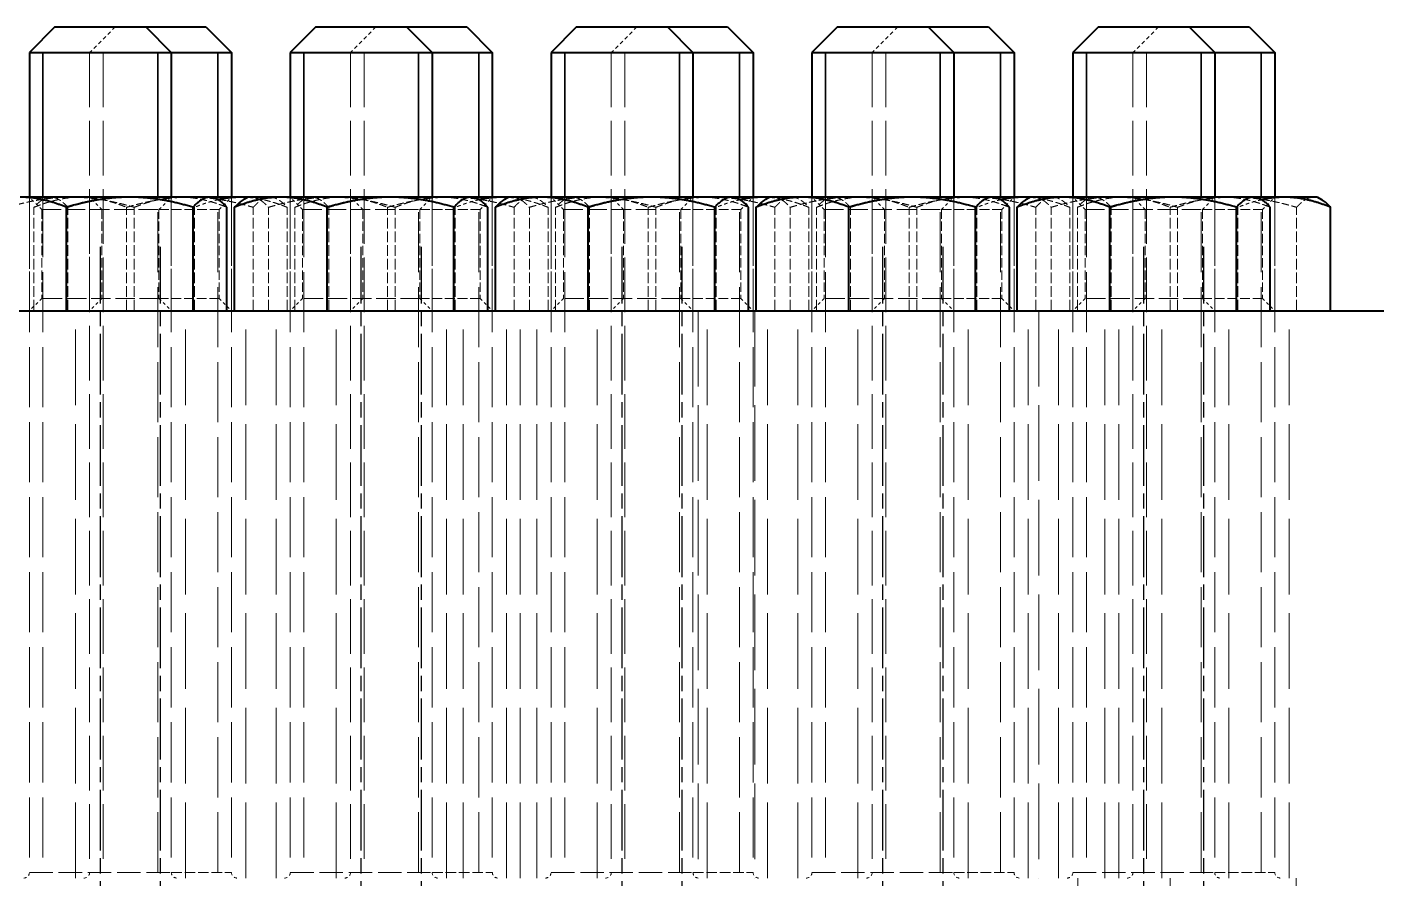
# Model space of a CAD drawing. Header units: millimetres. Extents: x 0 to 2375, y 0 to 3360.
# Drawn here: x 1010.89 to 1058.43, y 2691.53 to 2721.53 of the extents above; entities that cross this region are included whole.
import ezdxf

# ---------------------------------------------------------------- set-up
doc = ezdxf.new("R2010")
doc.units = ezdxf.units.MM
doc.linetypes.add('DPJA0641_Hot Stamping Coil$0$CHAIN', pattern=[0.3543, 0.2362, -0.0295, 0.0591, -0.0295])
doc.linetypes.add('DPJA0641_Hot Stamping Coil$0$DASHED', pattern=[0.2067, 0.1654, -0.0413])
for name, color, linetype, lineweight in [('DPJA0641_Hot Stamping Coil$0$가려진 것(ISO)', 2, 'DPJA0641_Hot Stamping Coil$0$DASHED', 18), ('DPJA0641_Hot Stamping Coil$0$가시적인 것(ISO)', 3, 'Continuous', 40), ('DPJA0641_Hot Stamping Coil$0$가시적인 좁은 것(ISO)', 3, 'Continuous', 35), ('DPJA0641_Hot Stamping Coil$0$중심선(ISO)', 1, 'Continuous', 25)]:
    doc.layers.add(name, color=color, linetype=linetype, lineweight=lineweight)

# ---------------------------------------------------------------- blocks, each defined once
blk = doc.blocks.new('DPJA0641_Hot Stamping Coil')
at = {"layer": 'DPJA0641_Hot Stamping Coil$0$가려진 것(ISO)', "ltscale": 0.807994}
for p, q in [((1013.999, 252.396), (1013.099, 251.496)), ((1023.191, 252.396), (1022.291, 251.496)), ((1032.383, 252.396), (1031.483, 251.496)), ((1041.576, 252.396), (1040.676, 251.496)), ((1050.768, 252.396), (1049.868, 251.496))]:
    blk.add_line(p, q, dxfattribs=at)
at = {"layer": 'DPJA0641_Hot Stamping Coil$0$가려진 것(ISO)', "ltscale": 11.651346}
for p, q in [((1013.099, 251.496), (1013.099, 222.596)), ((1013.577, 251.496), (1013.577, 222.596)), ((1022.291, 251.496), (1022.291, 222.596)), ((1022.77, 251.496), (1022.77, 222.596)), ((1031.483, 251.496), (1031.483, 222.596)), ((1031.962, 251.496), (1031.962, 222.596)), ((1040.676, 251.496), (1040.676, 222.596)), ((1041.154, 251.496), (1041.154, 222.596)), ((1049.868, 251.496), (1049.868, 222.596)), ((1050.347, 251.496), (1050.347, 222.596))]:
    blk.add_line(p, q, dxfattribs=at)
at = {"layer": 'DPJA0641_Hot Stamping Coil$0$가려진 것(ISO)', "ltscale": 0.388695}
for p, q in [((1011.41, 245.963), (1010.977, 246.396)), ((1013.532, 245.963), (1013.099, 246.396)), ((1015.544, 245.963), (1015.977, 246.396)), ((1017.666, 245.963), (1018.099, 246.396)), ((1020.603, 245.963), (1020.17, 246.396)), ((1022.724, 245.963), (1022.291, 246.396)), ((1024.737, 245.963), (1025.17, 246.396)), ((1026.858, 245.963), (1027.291, 246.396)), ((1029.795, 245.963), (1029.362, 246.396)), ((1031.916, 245.963), (1031.483, 246.396)), ((1033.929, 245.963), (1034.362, 246.396)), ((1036.05, 245.963), (1036.484, 246.396)), ((1038.988, 245.963), (1038.555, 246.396)), ((1041.109, 245.963), (1040.676, 246.396)), ((1043.122, 245.963), (1043.555, 246.396)), ((1045.243, 245.963), (1045.676, 246.396)), ((1048.18, 245.963), (1047.747, 246.396)), ((1050.301, 245.963), (1049.868, 246.396)), ((1052.314, 245.963), (1052.747, 246.396)), ((1054.435, 245.963), (1054.868, 246.396)), ((1011.41, 242.829), (1010.977, 242.396)), ((1013.532, 242.829), (1013.099, 242.396)), ((1015.544, 242.829), (1015.977, 242.396)), ((1017.666, 242.829), (1018.099, 242.396)), ((1020.603, 242.829), (1020.17, 242.396)), ((1022.724, 242.829), (1022.291, 242.396)), ((1024.737, 242.829), (1025.17, 242.396)), ((1026.858, 242.829), (1027.291, 242.396)), ((1029.795, 242.829), (1029.362, 242.396)), ((1031.916, 242.829), (1031.483, 242.396)), ((1033.929, 242.829), (1034.362, 242.396)), ((1036.05, 242.829), (1036.484, 242.396)), ((1038.988, 242.829), (1038.555, 242.396)), ((1041.109, 242.829), (1040.676, 242.396)), ((1043.122, 242.829), (1043.555, 242.396)), ((1045.243, 242.829), (1045.676, 242.396)), ((1048.18, 242.829), (1047.747, 242.396)), ((1050.301, 242.829), (1049.868, 242.396)), ((1052.314, 242.829), (1052.747, 242.396)), ((1054.435, 242.829), (1054.868, 242.396))]:
    blk.add_line(p, q, dxfattribs=at)
at = {"layer": 'DPJA0641_Hot Stamping Coil$0$가려진 것(ISO)', "ltscale": 2.539487}
for p, q in [((1010.977, 246.396), (1010.977, 242.396)), ((1013.099, 246.396), (1013.099, 242.396)), ((1015.977, 242.396), (1015.977, 246.396)), ((1018.099, 242.396), (1018.099, 246.396)), ((1020.17, 246.396), (1020.17, 242.396)), ((1022.291, 246.396), (1022.291, 242.396)), ((1025.17, 242.396), (1025.17, 246.396)), ((1027.291, 242.396), (1027.291, 246.396)), ((1029.362, 246.396), (1029.362, 242.396)), ((1031.483, 246.396), (1031.483, 242.396)), ((1034.362, 242.396), (1034.362, 246.396)), ((1036.483, 242.396), (1036.483, 246.396)), ((1038.555, 246.396), (1038.555, 242.396)), ((1040.676, 246.396), (1040.676, 242.396)), ((1043.555, 242.396), (1043.555, 246.396)), ((1045.676, 242.396), (1045.676, 246.396)), ((1047.747, 246.396), (1047.747, 242.396)), ((1049.868, 246.396), (1049.868, 242.396)), ((1052.747, 242.396), (1052.747, 246.396)), ((1054.868, 242.396), (1054.868, 246.396))]:
    blk.add_line(p, q, dxfattribs=at)
at = {"layer": 'DPJA0641_Hot Stamping Coil$0$가려진 것(ISO)', "ltscale": 12.793635}
for p, q in [((1010.977, 246.396), (1010.977, 222.596)), ((1011.456, 246.396), (1011.456, 222.596)), ((1015.499, 222.596), (1015.499, 246.396)), ((1015.977, 246.396), (1015.977, 222.596)), ((1017.62, 222.596), (1017.62, 246.396)), ((1018.099, 246.396), (1018.099, 222.596)), ((1020.17, 246.396), (1020.17, 222.596)), ((1020.648, 246.396), (1020.648, 222.596)), ((1024.691, 222.596), (1024.691, 246.396)), ((1025.17, 246.396), (1025.17, 222.596)), ((1026.813, 222.596), (1026.813, 246.396)), ((1027.291, 246.396), (1027.291, 222.596)), ((1029.362, 246.396), (1029.362, 222.596)), ((1029.841, 246.396), (1029.841, 222.596)), ((1033.884, 222.596), (1033.884, 246.396)), ((1034.362, 246.396), (1034.362, 222.596)), ((1036.005, 222.596), (1036.005, 246.396)), ((1036.483, 246.396), (1036.483, 222.596)), ((1038.555, 246.396), (1038.555, 222.596)), ((1039.033, 246.396), (1039.033, 222.596)), ((1043.076, 222.596), (1043.076, 246.396)), ((1043.555, 246.396), (1043.555, 222.596)), ((1045.197, 222.596), (1045.197, 246.396)), ((1045.676, 246.396), (1045.676, 222.596)), ((1047.747, 246.396), (1047.747, 222.596)), ((1048.225, 246.396), (1048.225, 222.596)), ((1052.268, 222.596), (1052.268, 246.396)), ((1052.747, 246.396), (1052.747, 222.596)), ((1054.39, 222.596), (1054.39, 246.396)), ((1054.868, 246.396), (1054.868, 222.596))]:
    blk.add_line(p, q, dxfattribs=at)
at = {"layer": 'DPJA0641_Hot Stamping Coil$0$가려진 것(ISO)', "ltscale": 0.103346}
for p, q in [((1011.599, 246.396), (1011.458, 246.315)), ((1019.599, 246.396), (1019.74, 246.315)), ((1020.791, 246.396), (1020.65, 246.315)), ((1028.791, 246.396), (1028.932, 246.315)), ((1029.983, 246.396), (1029.842, 246.315)), ((1037.983, 246.396), (1038.125, 246.315)), ((1039.176, 246.396), (1039.035, 246.315)), ((1047.176, 246.396), (1047.317, 246.315)), ((1048.368, 246.396), (1048.227, 246.315))]:
    blk.add_line(p, q, dxfattribs=at)
at = {"layer": 'DPJA0641_Hot Stamping Coil$0$가려진 것(ISO)', "ltscale": 2.312668}
for p, q in [((1011.137, 242.396), (1011.137, 246.039)), ((1012.333, 242.396), (1012.333, 246.039)), ((1014.403, 242.396), (1014.403, 246.039)), ((1014.673, 242.396), (1014.673, 246.039)), ((1016.794, 242.396), (1016.794, 246.039)), ((1018.865, 242.396), (1018.865, 246.039)), ((1019.404, 242.396), (1019.404, 246.039)), ((1020.06, 242.396), (1020.06, 246.039)), ((1020.33, 242.396), (1020.33, 246.039)), ((1021.525, 242.396), (1021.525, 246.039)), ((1023.596, 242.396), (1023.596, 246.039)), ((1023.865, 242.396), (1023.865, 246.039)), ((1025.987, 242.396), (1025.987, 246.039)), ((1028.057, 242.396), (1028.057, 246.039)), ((1028.596, 242.396), (1028.596, 246.039)), ((1029.253, 242.396), (1029.253, 246.039)), ((1029.522, 242.396), (1029.522, 246.039)), ((1030.718, 242.396), (1030.718, 246.039)), ((1032.788, 242.396), (1032.788, 246.039)), ((1033.058, 242.396), (1033.058, 246.039)), ((1035.179, 242.396), (1035.179, 246.039)), ((1037.249, 242.396), (1037.249, 246.039)), ((1037.789, 242.396), (1037.789, 246.039)), ((1038.445, 242.396), (1038.445, 246.039)), ((1038.714, 242.396), (1038.714, 246.039)), ((1039.91, 242.396), (1039.91, 246.039)), ((1041.98, 242.396), (1041.98, 246.039)), ((1042.25, 242.396), (1042.25, 246.039)), ((1044.371, 242.396), (1044.371, 246.039)), ((1046.442, 242.396), (1046.442, 246.039)), ((1046.981, 242.396), (1046.981, 246.039)), ((1047.637, 242.396), (1047.637, 246.039)), ((1047.907, 242.396), (1047.907, 246.039)), ((1049.102, 242.396), (1049.102, 246.039)), ((1051.173, 242.396), (1051.173, 246.039)), ((1051.442, 242.396), (1051.442, 246.039)), ((1053.564, 242.396), (1053.564, 246.039)), ((1055.634, 242.396), (1055.634, 246.039))]:
    blk.add_line(p, q, dxfattribs=at)
at = {"layer": 'DPJA0641_Hot Stamping Coil$0$가려진 것(ISO)', "ltscale": 4.122725}
for p, q in [((1011.41, 245.963), (1015.544, 245.963)), ((1020.603, 245.963), (1024.737, 245.963)), ((1029.795, 245.963), (1033.929, 245.963)), ((1038.988, 245.963), (1043.122, 245.963)), ((1048.18, 245.963), (1052.314, 245.963)), ((1015.544, 242.829), (1011.41, 242.829)), ((1024.737, 242.829), (1020.603, 242.829)), ((1033.929, 242.829), (1029.795, 242.829)), ((1043.122, 242.829), (1038.988, 242.829)), ((1052.314, 242.829), (1048.18, 242.829))]:
    blk.add_line(p, q, dxfattribs=at)
at = {"layer": 'DPJA0641_Hot Stamping Coil$0$가려진 것(ISO)', "ltscale": 1.989657}
for p, q in [((1011.41, 245.963), (1011.41, 242.829)), ((1013.532, 245.963), (1013.532, 242.829)), ((1015.544, 245.963), (1015.544, 242.829)), ((1017.666, 245.963), (1017.666, 242.829)), ((1020.603, 245.963), (1020.603, 242.829)), ((1022.724, 245.963), (1022.724, 242.829)), ((1024.737, 245.963), (1024.737, 242.829)), ((1026.858, 245.963), (1026.858, 242.829)), ((1029.795, 245.963), (1029.795, 242.829)), ((1031.916, 245.963), (1031.916, 242.829)), ((1033.929, 245.963), (1033.929, 242.829)), ((1036.05, 245.963), (1036.05, 242.829)), ((1038.988, 245.963), (1038.988, 242.829)), ((1041.109, 245.963), (1041.109, 242.829)), ((1043.122, 245.963), (1043.122, 242.829)), ((1045.243, 245.963), (1045.243, 242.829)), ((1048.18, 245.963), (1048.18, 242.829)), ((1050.301, 245.963), (1050.301, 242.829)), ((1052.314, 245.963), (1052.314, 242.829)), ((1054.435, 245.963), (1054.435, 242.829))]:
    blk.add_line(p, q, dxfattribs=at)
at = {"layer": 'DPJA0641_Hot Stamping Coil$0$가려진 것(ISO)', "ltscale": 2.095804}
for p, q in [((1015.544, 245.963), (1017.666, 245.963)), ((1024.737, 245.963), (1026.858, 245.963)), ((1033.929, 245.963), (1036.05, 245.963)), ((1043.122, 245.963), (1045.243, 245.963)), ((1052.314, 245.963), (1054.435, 245.963)), ((1017.666, 242.829), (1015.544, 242.829)), ((1026.858, 242.829), (1024.737, 242.829)), ((1036.05, 242.829), (1033.929, 242.829)), ((1045.243, 242.829), (1043.122, 242.829)), ((1054.435, 242.829), (1052.314, 242.829))]:
    blk.add_line(p, q, dxfattribs=at)
at = {"layer": 'DPJA0641_Hot Stamping Coil$0$가려진 것(ISO)', "ltscale": 16.126431}
for p, q in [((1012.599, 222.396), (1012.599, 242.396)), ((1016.477, 222.396), (1016.477, 242.396)), ((1018.599, 222.396), (1018.599, 242.396)), ((1019.67, 222.396), (1019.67, 242.396)), ((1021.791, 222.396), (1021.791, 242.396)), ((1025.67, 222.396), (1025.67, 242.396)), ((1026.269, 222.396), (1026.269, 242.396)), ((1027.791, 222.396), (1027.791, 242.396)), ((1028.269, 222.396), (1028.269, 242.396)), ((1028.862, 222.396), (1028.862, 242.396)), ((1030.983, 222.396), (1030.983, 242.396)), ((1034.545, 242.396), (1034.545, 222.396)), ((1034.862, 222.396), (1034.862, 242.396)), ((1036.545, 242.396), (1036.545, 222.396)), ((1036.983, 222.396), (1036.983, 242.396)), ((1038.055, 222.396), (1038.055, 242.396)), ((1040.176, 222.396), (1040.176, 242.396)), ((1044.055, 222.396), (1044.055, 242.396)), ((1046.176, 222.396), (1046.176, 242.396)), ((1046.545, 242.396), (1046.545, 222.396)), ((1047.247, 222.396), (1047.247, 242.396)), ((1048.881, 222.396), (1048.881, 242.396)), ((1049.368, 222.396), (1049.368, 242.396)), ((1050.881, 222.396), (1050.881, 242.396)), ((1053.247, 222.396), (1053.247, 242.396)), ((1055.368, 222.396), (1055.368, 242.396))]:
    blk.add_line(p, q, dxfattribs=at)
at = {"layer": 'DPJA0641_Hot Stamping Coil$0$가려진 것(ISO)', "ltscale": 4.986384}
for p, q in [((1010.977, 222.596), (1015.977, 222.596)), ((1020.17, 222.596), (1025.17, 222.596)), ((1029.362, 222.596), (1034.362, 222.596)), ((1038.555, 222.596), (1043.555, 222.596)), ((1047.747, 222.596), (1052.747, 222.596))]:
    blk.add_line(p, q, dxfattribs=at)
at = {"layer": 'DPJA0641_Hot Stamping Coil$0$가려진 것(ISO)', "ltscale": 2.25179}
for p, q in [((1015.977, 222.596), (1018.099, 222.596)), ((1025.17, 222.596), (1027.291, 222.596)), ((1034.362, 222.596), (1036.483, 222.596)), ((1043.555, 222.596), (1045.676, 222.596)), ((1052.747, 222.596), (1054.868, 222.596))]:
    blk.add_line(p, q, dxfattribs=at)
at = {"layer": 'DPJA0641_Hot Stamping Coil$0$가려진 것(ISO)', "ltscale": 2.002111}
for p, q in [((1047.925, 222.396), (1047.925, 219.243)), ((1051.178, 222.396), (1051.178, 219.243)), ((1055.621, 222.396), (1055.621, 219.243))]:
    blk.add_line(p, q, dxfattribs=at)
at = {"layer": 'DPJA0641_Hot Stamping Coil$0$가려진 것(ISO)', "ltscale": 0.199359}
for centre, start, end in [((1010.777, 222.596), 270, 0), ((1012.899, 222.596), 270, 0), ((1016.177, 222.596), 180, 270), ((1018.299, 222.596), 180, 270), ((1019.97, 222.596), 270, 0), ((1022.091, 222.596), 270, 0), ((1025.37, 222.596), 180, 270), ((1027.491, 222.596), 180, 270), ((1029.162, 222.596), 270, 0), ((1031.283, 222.596), 270, 0), ((1034.562, 222.596), 180, 270), ((1036.683, 222.596), 180, 270), ((1038.355, 222.596), 270, 0), ((1040.476, 222.596), 270, 0), ((1043.755, 222.596), 180, 270), ((1045.876, 222.596), 180, 270), ((1047.547, 222.596), 270, 0), ((1049.668, 222.596), 270, 0), ((1052.947, 222.596), 180, 270), ((1055.068, 222.596), 180, 270)]:
    blk.add_arc(centre, 0.2, start, end, dxfattribs=at)
at = {"layer": 'DPJA0641_Hot Stamping Coil$0$가려진 것(ISO)', "ltscale": 1.48861}
for points in [[(1010.211, 246.039), (1011.407, 246.396), (1012.442, 246.396)], [(1011.735, 246.396), (1011.458, 246.396), (1011.137, 246.039)], [(1011.137, 246.039), (1012.012, 246.396), (1012.77, 246.396)], [(1012.333, 246.039), (1012.012, 246.396), (1011.735, 246.396)], [(1014.563, 246.396), (1013.528, 246.396), (1012.333, 246.039)], [(1012.442, 246.396), (1013.477, 246.396), (1014.673, 246.039)], [(1012.77, 246.396), (1013.528, 246.396), (1014.403, 246.039)], [(1014.403, 246.039), (1015.599, 246.396), (1016.634, 246.396)], [(1016.794, 246.039), (1015.599, 246.396), (1014.563, 246.396)], [(1014.673, 246.039), (1015.548, 246.396), (1016.306, 246.396)], [(1016.306, 246.396), (1017.064, 246.396), (1017.939, 246.039)], [(1016.634, 246.396), (1017.669, 246.396), (1018.865, 246.039)], [(1018.806, 246.396), (1019.083, 246.396), (1019.404, 246.039)], [(1018.865, 246.039), (1019.185, 246.396), (1019.462, 246.396)], [(1019.404, 246.039), (1020.599, 246.396), (1021.635, 246.396)], [(1019.462, 246.396), (1019.74, 246.396), (1020.06, 246.039)], [(1020.927, 246.396), (1020.65, 246.396), (1020.33, 246.039)], [(1020.33, 246.039), (1021.205, 246.396), (1021.963, 246.396)], [(1021.525, 246.039), (1021.205, 246.396), (1020.927, 246.396)], [(1023.756, 246.396), (1022.721, 246.396), (1021.525, 246.039)], [(1021.635, 246.396), (1022.67, 246.396), (1023.865, 246.039)], [(1021.963, 246.396), (1022.721, 246.396), (1023.596, 246.039)], [(1023.596, 246.039), (1024.791, 246.396), (1025.826, 246.396)], [(1025.987, 246.039), (1024.791, 246.396), (1023.756, 246.396)], [(1023.865, 246.039), (1024.74, 246.396), (1025.498, 246.396)], [(1025.498, 246.396), (1026.256, 246.396), (1027.131, 246.039)], [(1025.826, 246.396), (1026.862, 246.396), (1028.057, 246.039)], [(1027.998, 246.396), (1028.276, 246.396), (1028.596, 246.039)], [(1028.057, 246.039), (1028.377, 246.396), (1028.655, 246.396)], [(1028.596, 246.039), (1029.792, 246.396), (1030.827, 246.396)], [(1028.655, 246.396), (1028.932, 246.396), (1029.253, 246.039)], [(1030.12, 246.396), (1029.842, 246.396), (1029.522, 246.039)], [(1029.522, 246.039), (1030.397, 246.396), (1031.155, 246.396)], [(1030.718, 246.039), (1030.397, 246.396), (1030.12, 246.396)], [(1032.948, 246.396), (1031.913, 246.396), (1030.718, 246.039)], [(1030.827, 246.396), (1031.862, 246.396), (1033.058, 246.039)], [(1031.155, 246.396), (1031.913, 246.396), (1032.788, 246.039)], [(1032.788, 246.039), (1033.983, 246.396), (1035.019, 246.396)], [(1035.179, 246.039), (1033.983, 246.396), (1032.948, 246.396)], [(1033.058, 246.039), (1033.933, 246.396), (1034.691, 246.396)], [(1034.691, 246.396), (1035.448, 246.396), (1036.324, 246.039)], [(1035.019, 246.396), (1036.054, 246.396), (1037.249, 246.039)], [(1037.191, 246.396), (1037.468, 246.396), (1037.789, 246.039)], [(1037.249, 246.039), (1037.57, 246.396), (1037.847, 246.396)], [(1037.789, 246.039), (1038.984, 246.396), (1040.019, 246.396)], [(1037.847, 246.396), (1038.125, 246.396), (1038.445, 246.039)], [(1039.312, 246.396), (1039.035, 246.396), (1038.714, 246.039)], [(1038.714, 246.039), (1039.59, 246.396), (1040.347, 246.396)], [(1039.91, 246.039), (1039.59, 246.396), (1039.312, 246.396)], [(1042.141, 246.396), (1041.105, 246.396), (1039.91, 246.039)], [(1040.019, 246.396), (1041.055, 246.396), (1042.25, 246.039)], [(1040.347, 246.396), (1041.105, 246.396), (1041.98, 246.039)], [(1041.98, 246.039), (1043.176, 246.396), (1044.211, 246.396)], [(1044.371, 246.039), (1043.176, 246.396), (1042.141, 246.396)], [(1042.25, 246.039), (1043.125, 246.396), (1043.883, 246.396)], [(1043.883, 246.396), (1044.641, 246.396), (1045.516, 246.039)], [(1044.211, 246.396), (1045.246, 246.396), (1046.442, 246.039)], [(1046.383, 246.396), (1046.661, 246.396), (1046.981, 246.039)], [(1046.442, 246.039), (1046.762, 246.396), (1047.04, 246.396)], [(1046.981, 246.039), (1048.176, 246.396), (1049.212, 246.396)], [(1047.04, 246.396), (1047.317, 246.396), (1047.637, 246.039)], [(1048.505, 246.396), (1048.227, 246.396), (1047.907, 246.039)], [(1047.907, 246.039), (1048.782, 246.396), (1049.54, 246.396)], [(1049.102, 246.039), (1048.782, 246.396), (1048.505, 246.396)], [(1051.333, 246.396), (1050.298, 246.396), (1049.102, 246.039)], [(1049.212, 246.396), (1050.247, 246.396), (1051.442, 246.039)], [(1049.54, 246.396), (1050.298, 246.396), (1051.173, 246.039)], [(1051.173, 246.039), (1052.368, 246.396), (1053.404, 246.396)], [(1053.564, 246.039), (1052.368, 246.396), (1051.333, 246.396)], [(1051.442, 246.039), (1052.317, 246.396), (1053.075, 246.396)], [(1053.075, 246.396), (1053.833, 246.396), (1054.708, 246.039)], [(1053.404, 246.396), (1054.439, 246.396), (1055.634, 246.039)], [(1055.634, 246.039), (1055.955, 246.396), (1056.232, 246.396)]]:
    blk.add_rational_spline(points, [1, 1.0379548493, 1], degree=2, dxfattribs=at)
at = {"layer": 'DPJA0641_Hot Stamping Coil$0$가려진 것(ISO)', "ltscale": 0.771765}
for points in [[(1017.632, 246.307), (1017.235, 246.219), (1016.794, 246.039)], [(1026.824, 246.307), (1026.428, 246.219), (1025.987, 246.039)], [(1036.017, 246.307), (1035.62, 246.219), (1035.179, 246.039)], [(1045.209, 246.307), (1044.812, 246.219), (1044.371, 246.039)], [(1054.402, 246.307), (1054.005, 246.219), (1053.564, 246.039)]]:
    blk.add_rational_spline(points, [1.01897534087, 1.01877856575, 1], degree=2, dxfattribs=at)
at = {"layer": 'DPJA0641_Hot Stamping Coil$0$가려진 것(ISO)', "ltscale": 0.682978}
for points, weights in [([(1018.529, 246.315), (1018.67, 246.396), (1018.806, 246.396)], [1.01895290532, 1.01829528555, 1]), ([(1027.721, 246.315), (1027.862, 246.396), (1027.998, 246.396)], [1.01895290532, 1.01829528555, 1]), ([(1036.913, 246.315), (1037.055, 246.396), (1037.191, 246.396)], [1.01895290532, 1.01829528555, 1]), ([(1046.106, 246.315), (1046.247, 246.396), (1046.383, 246.396)], [1.01895290532, 1.01829528555, 1]), ([(1056.232, 246.396), (1056.368, 246.396), (1056.509, 246.315)], [1, 1.01829528555, 1.01895290532])]:
    blk.add_rational_spline(points, weights, degree=2, dxfattribs=at)
at = {"layer": 'DPJA0641_Hot Stamping Coil$0$가려진 것(ISO)', "ltscale": 1.282471}
for points in [[(1020.06, 246.039), (1019.309, 246.345), (1018.657, 246.389)], [(1029.253, 246.039), (1028.502, 246.345), (1027.849, 246.389)], [(1038.445, 246.039), (1037.694, 246.345), (1037.041, 246.389)], [(1047.637, 246.039), (1046.886, 246.345), (1046.234, 246.389)]]:
    blk.add_rational_spline(points, [1, 1.03239671227, 1.00948839843], degree=2, dxfattribs=at)
at = {"layer": 'DPJA0641_Hot Stamping Coil$0$가시적인 것(ISO)'}
for p, q in [((1011.877, 252.396), (1010.977, 251.496)), ((1011.877, 252.396), (1015.077, 252.396)), ((1015.077, 252.396), (1017.199, 252.396)), ((1015.077, 252.396), (1015.977, 251.496)), ((1017.199, 252.396), (1018.099, 251.496)), ((1021.07, 252.396), (1020.17, 251.496)), ((1021.07, 252.396), (1024.27, 252.396)), ((1024.27, 252.396), (1026.391, 252.396)), ((1024.27, 252.396), (1025.17, 251.496)), ((1026.391, 252.396), (1027.291, 251.496)), ((1030.262, 252.396), (1029.362, 251.496)), ((1030.262, 252.396), (1033.462, 252.396)), ((1033.462, 252.396), (1035.583, 252.396)), ((1033.462, 252.396), (1034.362, 251.496)), ((1035.583, 252.396), (1036.483, 251.496)), ((1039.455, 252.396), (1038.555, 251.496)), ((1039.455, 252.396), (1042.655, 252.396)), ((1042.655, 252.396), (1044.776, 252.396)), ((1042.655, 252.396), (1043.555, 251.496)), ((1044.776, 252.396), (1045.676, 251.496)), ((1048.647, 252.396), (1047.747, 251.496)), ((1048.647, 252.396), (1051.847, 252.396)), ((1051.847, 252.396), (1053.968, 252.396)), ((1051.847, 252.396), (1052.747, 251.496)), ((1053.968, 252.396), (1054.868, 251.496)), ((1010.977, 251.496), (1015.977, 251.496)), ((1010.977, 251.496), (1010.977, 246.396)), ((1015.977, 251.496), (1018.099, 251.496)), ((1015.977, 251.496), (1015.977, 246.396)), ((1018.099, 251.496), (1018.099, 246.396)), ((1020.17, 251.496), (1025.17, 251.496)), ((1020.17, 251.496), (1020.17, 246.396)), ((1025.17, 251.496), (1027.291, 251.496)), ((1025.17, 251.496), (1025.17, 246.396)), ((1027.291, 251.496), (1027.291, 246.396)), ((1029.362, 251.496), (1034.362, 251.496)), ((1029.362, 251.496), (1029.362, 246.396)), ((1034.362, 251.496), (1036.483, 251.496)), ((1034.362, 251.496), (1034.362, 246.396)), ((1036.483, 251.496), (1036.483, 246.396)), ((1038.555, 251.496), (1043.555, 251.496)), ((1038.555, 251.496), (1038.555, 246.396)), ((1043.555, 251.496), (1045.676, 251.496)), ((1043.555, 251.496), (1043.555, 246.396)), ((1045.676, 251.496), (1045.676, 246.396)), ((1047.747, 251.496), (1052.747, 251.496)), ((1047.747, 251.496), (1047.747, 246.396)), ((1052.747, 251.496), (1054.868, 251.496)), ((1052.747, 251.496), (1052.747, 246.396)), ((1054.868, 251.496), (1054.868, 246.396)), ((1014.513, 246.396), (1010.649, 246.396)), ((1017.341, 246.396), (1014.513, 246.396)), ((1017.477, 246.396), (1017.341, 246.396)), ((1018.427, 246.396), (1017.477, 246.396)), ((1017.477, 246.396), (1017.618, 246.315)), ((1018.67, 246.396), (1018.427, 246.396)), ((1018.67, 246.396), (1018.529, 246.315)), ((1019.841, 246.396), (1018.67, 246.396)), ((1023.705, 246.396), (1019.841, 246.396)), ((1026.533, 246.396), (1023.705, 246.396)), ((1026.67, 246.396), (1026.533, 246.396)), ((1027.62, 246.396), (1026.67, 246.396)), ((1026.67, 246.396), (1026.811, 246.315)), ((1027.862, 246.396), (1027.62, 246.396)), ((1027.862, 246.396), (1027.721, 246.315)), ((1029.034, 246.396), (1027.862, 246.396)), ((1032.897, 246.396), (1029.034, 246.396)), ((1035.726, 246.396), (1032.897, 246.396)), ((1035.862, 246.396), (1035.726, 246.396)), ((1036.812, 246.396), (1035.862, 246.396)), ((1035.862, 246.396), (1036.003, 246.315)), ((1037.055, 246.396), (1036.812, 246.396)), ((1037.055, 246.396), (1036.913, 246.315)), ((1038.226, 246.396), (1037.055, 246.396)), ((1042.09, 246.396), (1038.226, 246.396)), ((1044.918, 246.396), (1042.09, 246.396)), ((1045.055, 246.396), (1044.918, 246.396)), ((1046.004, 246.396), (1045.055, 246.396)), ((1045.055, 246.396), (1045.196, 246.315)), ((1046.247, 246.396), (1046.004, 246.396)), ((1046.247, 246.396), (1046.106, 246.315)), ((1047.419, 246.396), (1046.247, 246.396)), ((1051.282, 246.396), (1047.419, 246.396)), ((1054.111, 246.396), (1051.282, 246.396)), ((1054.247, 246.396), (1054.111, 246.396)), ((1055.197, 246.396), (1054.247, 246.396)), ((1054.247, 246.396), (1054.388, 246.315)), ((1056.368, 246.396), (1055.197, 246.396)), ((1056.368, 246.396), (1056.509, 246.315)), ((1012.282, 242.396), (1012.282, 246.039)), ((1016.743, 242.396), (1016.743, 246.039)), ((1017.939, 242.396), (1017.939, 246.039)), ((1018.208, 242.396), (1018.208, 246.039)), ((1021.474, 242.396), (1021.474, 246.039)), ((1025.936, 242.396), (1025.936, 246.039)), ((1027.131, 242.396), (1027.131, 246.039)), ((1027.401, 242.396), (1027.401, 246.039)), ((1030.667, 242.396), (1030.667, 246.039)), ((1035.128, 242.396), (1035.128, 246.039)), ((1036.324, 242.396), (1036.324, 246.039)), ((1036.593, 242.396), (1036.593, 246.039)), ((1039.859, 242.396), (1039.859, 246.039)), ((1044.321, 242.396), (1044.321, 246.039)), ((1045.516, 242.396), (1045.516, 246.039)), ((1045.786, 242.396), (1045.786, 246.039)), ((1049.052, 242.396), (1049.052, 246.039)), ((1053.513, 242.396), (1053.513, 246.039)), ((1054.708, 242.396), (1054.708, 246.039)), ((1056.83, 242.396), (1056.83, 246.039)), ((785.545, 242.396), (1115.545, 242.396))]:
    blk.add_line(p, q, dxfattribs=at)
for points, weights in [([(1012.282, 246.039), (1011.407, 246.396), (1010.649, 246.396)], [1, 1.0379548493, 1]), ([(1014.513, 246.396), (1013.477, 246.396), (1012.282, 246.039)], [1, 1.0379548493, 1]), ([(1016.743, 246.039), (1015.548, 246.396), (1014.513, 246.396)], [1, 1.0379548493, 1]), ([(1017.341, 246.396), (1017.064, 246.396), (1016.743, 246.039)], [1, 1.0379548493, 1]), ([(1017.939, 246.039), (1017.618, 246.396), (1017.341, 246.396)], [1, 1.0379548493, 1]), ([(1018.427, 246.396), (1018.037, 246.396), (1017.632, 246.307)], [1, 1.01917628355, 1.01897534087]), ([(1019.841, 246.396), (1019.083, 246.396), (1018.208, 246.039)], [1, 1.0379548493, 1]), ([(1018.208, 246.039), (1018.377, 246.227), (1018.529, 246.315)], [1, 1.01965956375, 1.01895290532]), ([(1018.657, 246.389), (1018.542, 246.396), (1018.427, 246.396)], [1.00948839843, 1.00555813703, 1]), ([(1021.474, 246.039), (1020.599, 246.396), (1019.841, 246.396)], [1, 1.0379548493, 1]), ([(1023.705, 246.396), (1022.67, 246.396), (1021.474, 246.039)], [1, 1.0379548493, 1]), ([(1025.936, 246.039), (1024.74, 246.396), (1023.705, 246.396)], [1, 1.0379548493, 1]), ([(1026.533, 246.396), (1026.256, 246.396), (1025.936, 246.039)], [1, 1.0379548493, 1]), ([(1027.131, 246.039), (1026.811, 246.396), (1026.533, 246.396)], [1, 1.0379548493, 1]), ([(1027.62, 246.396), (1027.23, 246.396), (1026.824, 246.307)], [1, 1.01917628355, 1.01897534087]), ([(1029.034, 246.396), (1028.276, 246.396), (1027.401, 246.039)], [1, 1.0379548493, 1]), ([(1027.401, 246.039), (1027.57, 246.227), (1027.721, 246.315)], [1, 1.01965956375, 1.01895290532]), ([(1027.849, 246.389), (1027.734, 246.396), (1027.62, 246.396)], [1.00948839843, 1.00555813703, 1]), ([(1030.667, 246.039), (1029.792, 246.396), (1029.034, 246.396)], [1, 1.0379548493, 1]), ([(1032.897, 246.396), (1031.862, 246.396), (1030.667, 246.039)], [1, 1.0379548493, 1]), ([(1035.128, 246.039), (1033.933, 246.396), (1032.897, 246.396)], [1, 1.0379548493, 1]), ([(1035.726, 246.396), (1035.448, 246.396), (1035.128, 246.039)], [1, 1.0379548493, 1]), ([(1036.324, 246.039), (1036.003, 246.396), (1035.726, 246.396)], [1, 1.0379548493, 1]), ([(1036.812, 246.396), (1036.422, 246.396), (1036.017, 246.307)], [1, 1.01917628355, 1.01897534087]), ([(1038.226, 246.396), (1037.468, 246.396), (1036.593, 246.039)], [1, 1.0379548493, 1]), ([(1036.593, 246.039), (1036.762, 246.227), (1036.913, 246.315)], [1, 1.01965956375, 1.01895290532]), ([(1037.041, 246.389), (1036.926, 246.396), (1036.812, 246.396)], [1.00948839843, 1.00555813703, 1]), ([(1039.859, 246.039), (1038.984, 246.396), (1038.226, 246.396)], [1, 1.0379548493, 1]), ([(1042.09, 246.396), (1041.055, 246.396), (1039.859, 246.039)], [1, 1.0379548493, 1]), ([(1044.321, 246.039), (1043.125, 246.396), (1042.09, 246.396)], [1, 1.0379548493, 1]), ([(1044.918, 246.396), (1044.641, 246.396), (1044.321, 246.039)], [1, 1.0379548493, 1]), ([(1045.516, 246.039), (1045.196, 246.396), (1044.918, 246.396)], [1, 1.0379548493, 1]), ([(1046.004, 246.396), (1045.614, 246.396), (1045.209, 246.307)], [1, 1.01917628355, 1.01897534087]), ([(1047.419, 246.396), (1046.661, 246.396), (1045.786, 246.039)], [1, 1.0379548493, 1]), ([(1045.786, 246.039), (1045.954, 246.227), (1046.106, 246.315)], [1, 1.01965956375, 1.01895290532]), ([(1046.234, 246.389), (1046.119, 246.396), (1046.004, 246.396)], [1.00948839843, 1.00555813703, 1]), ([(1049.052, 246.039), (1048.176, 246.396), (1047.419, 246.396)], [1, 1.0379548493, 1]), ([(1051.282, 246.396), (1050.247, 246.396), (1049.052, 246.039)], [1, 1.0379548493, 1]), ([(1053.513, 246.039), (1052.317, 246.396), (1051.282, 246.396)], [1, 1.0379548493, 1]), ([(1054.111, 246.396), (1053.833, 246.396), (1053.513, 246.039)], [1, 1.0379548493, 1]), ([(1054.708, 246.039), (1054.388, 246.396), (1054.111, 246.396)], [1, 1.0379548493, 1]), ([(1055.197, 246.396), (1054.807, 246.396), (1054.402, 246.307)], [1, 1.01917628355, 1.01897534087]), ([(1056.83, 246.039), (1055.955, 246.396), (1055.197, 246.396)], [1, 1.0379548493, 1]), ([(1056.509, 246.315), (1056.661, 246.227), (1056.83, 246.039)], [1.01895290532, 1.01965956375, 1])]:
    blk.add_rational_spline(points, weights, degree=2, dxfattribs=at)
at = {"layer": 'DPJA0641_Hot Stamping Coil$0$가시적인 좁은 것(ISO)'}
for p, q in [((1011.456, 251.496), (1011.456, 246.396)), ((1015.499, 246.396), (1015.499, 251.496)), ((1017.62, 246.396), (1017.62, 251.496)), ((1020.648, 251.496), (1020.648, 246.396)), ((1024.691, 246.396), (1024.691, 251.496)), ((1026.813, 246.396), (1026.813, 251.496)), ((1029.841, 251.496), (1029.841, 246.396)), ((1033.884, 246.396), (1033.884, 251.496)), ((1036.005, 246.396), (1036.005, 251.496)), ((1039.033, 251.496), (1039.033, 246.396)), ((1043.076, 246.396), (1043.076, 251.496)), ((1045.197, 246.396), (1045.197, 251.496)), ((1048.225, 251.496), (1048.225, 246.396)), ((1052.268, 246.396), (1052.268, 251.496)), ((1054.39, 246.396), (1054.39, 251.496))]:
    blk.add_line(p, q, dxfattribs=at)
at = {"layer": 'DPJA0641_Hot Stamping Coil$0$중심선(ISO)', "linetype": 'DPJA0641_Hot Stamping Coil$0$CHAIN', "ltscale": 9.07476}
for p, q in [((1013.477, 220.146), (1013.477, 244.646)), ((1015.599, 220.146), (1015.599, 244.646)), ((1022.67, 220.146), (1022.67, 244.646)), ((1024.791, 220.146), (1024.791, 244.646)), ((1031.862, 220.146), (1031.862, 244.646)), ((1033.983, 220.146), (1033.983, 244.646)), ((1041.055, 220.146), (1041.055, 244.646)), ((1043.176, 220.146), (1043.176, 244.646)), ((1050.247, 220.146), (1050.247, 244.646)), ((1052.368, 220.146), (1052.368, 244.646))]:
    blk.add_line(p, q, dxfattribs=at)

msp = doc.modelspace()

# ---------------------------------------------------------------- block references
msp.add_blockref('DPJA0641_Hot Stamping Coil', (0, 2469.13))

doc.saveas('drawing.dxf')
